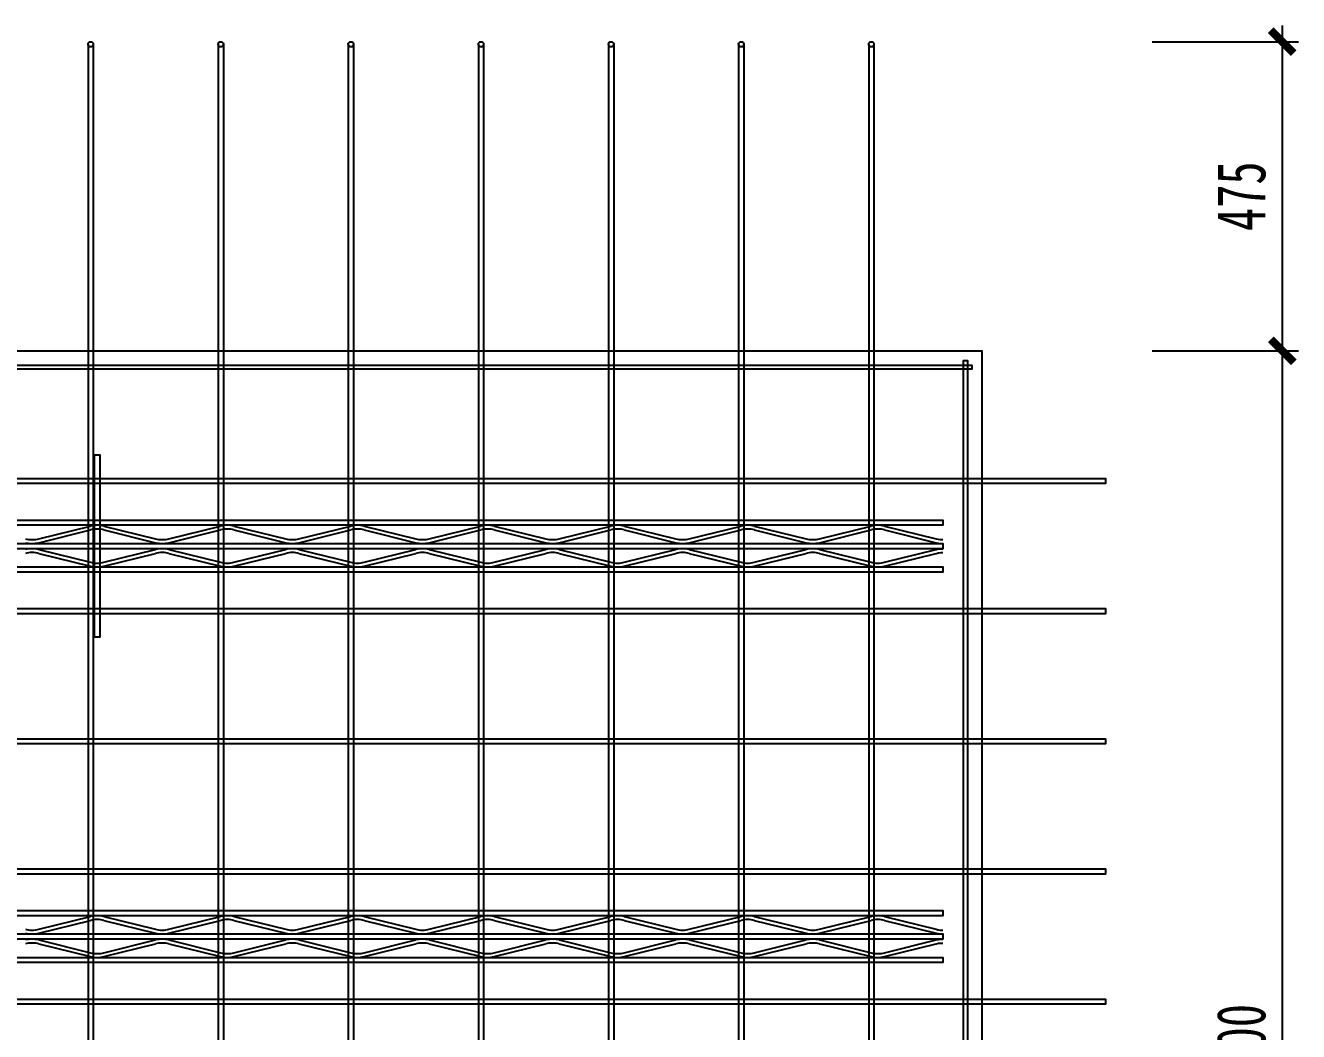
# Model space of a CAD drawing. Extents: x -524 to 129100, y -10500 to 1.
# Drawn here: x 74772 to 76729, y -7684 to -6138 of the extents above; entities that cross this region are included whole.
import ezdxf

# ---------------------------------------------------------------- set-up
doc = ezdxf.new("R2010")
doc.units = 0
doc.header["$LTSCALE"] = 250
doc.linetypes.add('BeePC_CENTER', pattern=[2, 1.25, -0.25, 0.25, -0.25])
doc.layers.get('0').update_dxf_attribs({"linetype": 'CONTINUOUS'})
doc.layers.get('Defpoints').update_dxf_attribs({"linetype": 'CONTINUOUS'})
for name, color, linetype in [('BeePC-CCBZ', 110, 'CONTINUOUS'), ('BeePC-GJ-LEVEL', 141, 'CONTINUOUS'), ('BeePC-GJ-Truss', 185, 'CONTINUOUS'), ('BeePC-TONG-ZT', 50, 'CONTINUOUS')]:
    doc.layers.add(name, color=color, linetype=linetype)
doc.styles.add('BeePC_Dim', font='simfang.ttf', dxfattribs={"width": 0.7})
doc.dimstyles.new('BeePC_DIM_25_25', dxfattribs={"dimtxt": 75, "dimasz": 25, "dimexe": 25, "dimexo": 0, "dimgap": 25, "dimtad": 1, "dimdec": 0, "dimzin": 0, "dimdsep": 46, "dimtxsty": 'BeePC_Dim', "dimblk": 'ARCHTICK', "dimcen": 0, "dimdle": 25, "dimclrt": 7, "dimadec": 0, "dimazin": 0, "dimtfac": 1, "dimtdec": 0, "dimtix": 1, "dimtmove": 2, "dimatfit": 3, "dimfxl": 250, "dimfxlon": 1, "dimtfill": 1, "dimtolj": 1, "dimtzin": 0, "dimarcsym": 0})

# ---------------------------------------------------------------- blocks, each defined once
blk = doc.blocks.new('_ArchTick')
at = {"color": 0, "linetype": 'ByBlock', "const_width": 0.5}
blk.add_lwpolyline([(-0.707, -0.707), (0.707, 0.707)], dxfattribs=at)
blk = doc.blocks.new('*D138')
at = {"layer": 'BeePC-CCBZ', "color": 0, "lineweight": -2, "transparency": 16777216}
for p, q in [((76242.4, -9585.4), (76242.4, -9810.4)), ((76432.4, -9585.4), (76432.4, -9810.4)), ((76217.4, -9785.4), (76457.4, -9785.4))]:
    blk.add_line(p, q, dxfattribs=at)
at = {"layer": 'Defpoints', "color": 0, "transparency": 16777216}
for p in [(76432.4, -6838.4), (76242.4, -7838.4), (76432.4, -9785.4)]:
    blk.add_point(p, dxfattribs=at)
at = {"layer": 'BeePC-CCBZ', "color": 0, "lineweight": -2, "transparency": 16777216, "xscale": 25, "yscale": 25, "zscale": 25, "rotation": 180}
blk.add_blockref('_ArchTick', (76242.4, -9785.4), dxfattribs=at)
at = {"layer": 'BeePC-CCBZ', "color": 0, "lineweight": -2, "transparency": 16777216, "xscale": 25, "yscale": 25, "zscale": 25}
blk.add_blockref('_ArchTick', (76432.4, -9785.4), dxfattribs=at)
at = {"layer": 'BeePC-CCBZ', "color": 7, "linetype": 'BeePC_CENTER', "transparency": 16777216, "insert": (76337.4, -9722.5), "char_height": 75, "attachment_point": 5, "style": 'BeePC_Dim', "bg_fill": 3, "box_fill_scale": 1.1, "bg_fill_color": 256, "bg_fill_true_color": 13158600, "bg_fill_transparency": 0}
blk.add_mtext('\\A1;190', dxfattribs=at)
blk = doc.blocks.new('*D139')
at = {"layer": 'BeePC-CCBZ', "color": 0, "lineweight": -2, "transparency": 16777216}
for p, q in [((76704.4, -6138.4), (76704.4, -6663.4)), ((76504.4, -6163.4), (76729.4, -6163.4)), ((76504.4, -6638.4), (76729.4, -6638.4))]:
    blk.add_line(p, q, dxfattribs=at)
at = {"layer": 'Defpoints', "color": 0, "transparency": 16777216}
for p in [(76072.6, -6163.4), (72482.6, -6638.4), (76704.4, -6638.4)]:
    blk.add_point(p, dxfattribs=at)
at = {"layer": 'BeePC-CCBZ', "color": 0, "lineweight": -2, "transparency": 16777216, "xscale": 25, "yscale": 25, "zscale": 25}
for p, rotation in [((76704.4, -6163.4), 90), ((76704.4, -6638.4), 270)]:
    blk.add_blockref('_ArchTick', p, dxfattribs=dict(at, rotation=rotation))
at = {"layer": 'BeePC-CCBZ', "color": 7, "linetype": 'BeePC_CENTER', "transparency": 16777216, "insert": (76641.5, -6400.9), "char_height": 75, "attachment_point": 5, "rotation": 90, "style": 'BeePC_Dim', "bg_fill": 3, "box_fill_scale": 1.1, "bg_fill_color": 256, "bg_fill_true_color": 13158600, "bg_fill_transparency": 0}
blk.add_mtext('\\A1;475', dxfattribs=at)
blk = doc.blocks.new('*D140')
at = {"layer": 'BeePC-CCBZ', "color": 0, "lineweight": -2, "transparency": 16777216}
for p, q in [((76704.4, -6613.4), (76704.4, -9063.4)), ((76504.4, -6638.4), (76729.4, -6638.4)), ((76504.4, -9038.4), (76729.4, -9038.4))]:
    blk.add_line(p, q, dxfattribs=at)
at = {"layer": 'Defpoints', "color": 0, "transparency": 16777216}
for p in [(72482.6, -6638.4), (72482.6, -9038.4), (76704.4, -9038.4)]:
    blk.add_point(p, dxfattribs=at)
at = {"layer": 'BeePC-CCBZ', "color": 0, "lineweight": -2, "transparency": 16777216, "xscale": 25, "yscale": 25, "zscale": 25}
for p, rotation in [((76704.4, -6638.4), 90), ((76704.4, -9038.4), 270)]:
    blk.add_blockref('_ArchTick', p, dxfattribs=dict(at, rotation=rotation))
at = {"layer": 'BeePC-CCBZ', "color": 7, "linetype": 'BeePC_CENTER', "transparency": 16777216, "insert": (76641.5, -7838.4), "char_height": 75, "attachment_point": 5, "rotation": 90, "style": 'BeePC_Dim', "bg_fill": 3, "box_fill_scale": 1.1, "bg_fill_color": 256, "bg_fill_true_color": 13158600, "bg_fill_transparency": 0}
blk.add_mtext('\\A1;200x12=2400', dxfattribs=at)

msp = doc.modelspace()

# ---------------------------------------------------------------- linework, layer by layer
msp.add_lwpolyline([(74878.6, -7078.4), (74878.6, -6798.4), (74886.6, -6798.4), (74886.6, -7078.4), (74878.6, -7078.4)])
at = {"layer": 'BeePC-GJ-LEVEL'}
for points in [[(74868.6, -6167.4), (74868.6, -9509.4)], [(74876.6, -6167.4), (74876.6, -9509.4)], [(75068.6, -6167.4), (75068.6, -9509.4)], [(75076.6, -6167.4), (75076.6, -9509.4)], [(75268.6, -6167.4), (75268.6, -9509.4)], [(75276.6, -6167.4), (75276.6, -9509.4)], [(75468.6, -6167.4), (75468.6, -9509.4)], [(75476.6, -6167.4), (75476.6, -9509.4)], [(75668.6, -6167.4), (75668.6, -9509.4)], [(75676.6, -6167.4), (75676.6, -9509.4)], [(75868.6, -6167.4), (75868.6, -9509.4)], [(75876.6, -6167.4), (75876.6, -9509.4)], [(76068.6, -6167.4), (76068.6, -9509.4)], [(76076.6, -6167.4), (76076.6, -9509.4)], [(76214.4, -9023.4), (76214.4, -6653.4), (76220.4, -6653.4), (76220.4, -9023.4), (76214.4, -9023.4)], [(68737.8, -6660.4), (76227.4, -6660.4), (76227.4, -6666.4), (68737.8, -6666.4), (68737.8, -6660.4)], [(68582.8, -6834.4), (76432.4, -6834.4), (76432.4, -6842.4), (68582.8, -6842.4), (68582.8, -6834.4)], [(68582.8, -7034.4), (76432.4, -7034.4), (76432.4, -7042.4), (68582.8, -7042.4), (68582.8, -7034.4)], [(68582.8, -7234.4), (76432.4, -7234.4), (76432.4, -7242.4), (68582.8, -7242.4), (68582.8, -7234.4)], [(68582.8, -7434.4), (76432.4, -7434.4), (76432.4, -7442.4), (68582.8, -7442.4), (68582.8, -7434.4)], [(68582.8, -7634.4), (76432.4, -7634.4), (76432.4, -7642.4), (68582.8, -7642.4), (68582.8, -7634.4)]]:
    msp.add_lwpolyline(points, dxfattribs=at)
for centre in [(74872.6, -6167.4), (75072.6, -6167.4), (75272.6, -6167.4), (75472.6, -6167.4), (75672.6, -6167.4), (75872.6, -6167.4), (76072.6, -6167.4)]:
    msp.add_circle(centre, 4, dxfattribs=at)
at = {"layer": 'BeePC-GJ-Truss'}
for points in [[(68782.6, -6898.4), (76182.6, -6898.4), (76182.6, -6906.4), (68782.6, -6906.4), (68782.6, -6898.4)], [(74792.8, -6927.3), (74872.4, -6907.6)], [(74892.8, -6907.6), (74972.4, -6927.3)], [(74992.8, -6927.3), (75072.4, -6907.6)], [(75092.8, -6907.6), (75172.4, -6927.3)], [(75192.8, -6927.3), (75272.4, -6907.6)], [(75292.8, -6907.6), (75372.4, -6927.3)], [(75392.8, -6927.3), (75472.4, -6907.6)], [(75492.8, -6907.6), (75572.4, -6927.3)], [(75592.8, -6927.3), (75672.4, -6907.6)], [(75692.8, -6907.6), (75772.4, -6927.3)], [(75792.8, -6927.3), (75872.4, -6907.6)], [(75892.8, -6907.6), (75972.4, -6927.3)], [(75992.8, -6927.3), (76072.4, -6907.6)], [(76092.8, -6907.6), (76172.4, -6927.3), (76175.5, -6928), (76178.6, -6928.4), (76182.6, -6928.4)], [(68782.6, -6934.4), (76182.6, -6934.4), (76182.6, -6942.4), (68782.6, -6942.4), (68782.6, -6934.4), (68786, -6934.3), (68789.2, -6933.9), (68792.8, -6933.3), (68872.4, -6913.6)], [(74792.8, -6933.3), (74872.4, -6913.6)], [(74892.8, -6913.6), (74972.4, -6933.3)], [(74992.8, -6933.3), (75072.4, -6913.6)], [(75092.8, -6913.6), (75172.4, -6933.3)], [(75192.8, -6933.3), (75272.4, -6913.6)], [(75292.8, -6913.6), (75372.4, -6933.3)], [(75392.8, -6933.3), (75472.4, -6913.6)], [(75492.8, -6913.6), (75572.4, -6933.3)], [(75592.8, -6933.3), (75672.4, -6913.6)], [(75692.8, -6913.6), (75772.4, -6933.3)], [(75792.8, -6933.3), (75872.4, -6913.6)], [(75892.8, -6913.6), (75972.4, -6933.3)], [(75992.8, -6933.3), (76072.4, -6913.6)], [(76092.8, -6913.6), (76172.4, -6933.3), (76176, -6933.9), (76179.2, -6934.3), (76182.6, -6934.4)], [(74792.8, -6943.6), (74872.4, -6963.3)], [(74892.8, -6963.3), (74972.4, -6943.6)], [(74992.8, -6943.6), (75072.4, -6963.3)], [(75092.8, -6963.3), (75172.4, -6943.6)], [(75192.8, -6943.6), (75272.4, -6963.3)], [(75292.8, -6963.3), (75372.4, -6943.6)], [(75392.8, -6943.6), (75472.4, -6963.3)], [(75492.8, -6963.3), (75572.4, -6943.6)], [(75592.8, -6943.6), (75672.4, -6963.3)], [(75692.8, -6963.3), (75772.4, -6943.6)], [(75792.8, -6943.6), (75872.4, -6963.3)], [(75892.8, -6963.3), (75972.4, -6943.6)], [(75992.8, -6943.6), (76072.4, -6963.3)], [(76092.8, -6963.3), (76172.4, -6943.6), (76176, -6942.9), (76179.2, -6942.6), (76182.6, -6942.4)], [(74792.8, -6949.6), (74872.4, -6969.3)], [(74892.8, -6969.3), (74972.4, -6949.6)], [(74992.8, -6949.6), (75072.4, -6969.3)], [(75092.8, -6969.3), (75172.4, -6949.6)], [(75192.8, -6949.6), (75272.4, -6969.3)], [(75292.8, -6969.3), (75372.4, -6949.6)], [(75392.8, -6949.6), (75472.4, -6969.3)], [(75492.8, -6969.3), (75572.4, -6949.6)], [(75592.8, -6949.6), (75672.4, -6969.3)], [(75692.8, -6969.3), (75772.4, -6949.6)], [(75792.8, -6949.6), (75872.4, -6969.3)], [(75892.8, -6969.3), (75972.4, -6949.6)], [(75992.8, -6949.6), (76072.4, -6969.3)], [(76092.8, -6969.3), (76172.4, -6949.6), (76176.1, -6948.8), (76179.3, -6948.5), (76182.6, -6948.4)], [(68782.6, -6970.4), (76182.6, -6970.4), (76182.6, -6978.4), (68782.6, -6978.4), (68782.6, -6970.4)], [(68782.6, -7498.4), (76182.6, -7498.4), (76182.6, -7506.4), (68782.6, -7506.4), (68782.6, -7498.4)], [(68782.6, -7534.4), (76182.6, -7534.4), (76182.6, -7542.4), (68782.6, -7542.4), (68782.6, -7534.4), (68786, -7534.3), (68789.2, -7533.9), (68792.8, -7533.3), (68872.4, -7513.6)], [(74792.8, -7527.3), (74872.4, -7507.6)], [(74792.8, -7533.3), (74872.4, -7513.6)], [(74892.8, -7507.6), (74972.4, -7527.3)], [(74892.8, -7513.6), (74972.4, -7533.3)], [(74992.8, -7527.3), (75072.4, -7507.6)], [(74992.8, -7533.3), (75072.4, -7513.6)], [(75092.8, -7507.6), (75172.4, -7527.3)], [(75092.8, -7513.6), (75172.4, -7533.3)], [(75192.8, -7527.3), (75272.4, -7507.6)], [(75192.8, -7533.3), (75272.4, -7513.6)], [(75292.8, -7507.6), (75372.4, -7527.3)], [(75292.8, -7513.6), (75372.4, -7533.3)], [(75392.8, -7527.3), (75472.4, -7507.6)], [(75392.8, -7533.3), (75472.4, -7513.6)], [(75492.8, -7507.6), (75572.4, -7527.3)], [(75492.8, -7513.6), (75572.4, -7533.3)], [(75592.8, -7527.3), (75672.4, -7507.6)], [(75592.8, -7533.3), (75672.4, -7513.6)], [(75692.8, -7507.6), (75772.4, -7527.3)], [(75692.8, -7513.6), (75772.4, -7533.3)], [(75792.8, -7527.3), (75872.4, -7507.6)], [(75792.8, -7533.3), (75872.4, -7513.6)], [(75892.8, -7507.6), (75972.4, -7527.3)], [(75892.8, -7513.6), (75972.4, -7533.3)], [(75992.8, -7527.3), (76072.4, -7507.6)], [(75992.8, -7533.3), (76072.4, -7513.6)], [(76092.8, -7507.6), (76172.4, -7527.3), (76175.5, -7528), (76178.6, -7528.4), (76182.6, -7528.4)], [(76092.8, -7513.6), (76172.4, -7533.3), (76176, -7533.9), (76179.2, -7534.3), (76182.6, -7534.4)], [(74792.8, -7543.6), (74872.4, -7563.3)], [(74792.8, -7549.6), (74872.4, -7569.3)], [(74892.8, -7563.3), (74972.4, -7543.6)], [(74892.8, -7569.3), (74972.4, -7549.6)], [(74992.8, -7543.6), (75072.4, -7563.3)], [(74992.8, -7549.6), (75072.4, -7569.3)], [(75092.8, -7563.3), (75172.4, -7543.6)], [(75092.8, -7569.3), (75172.4, -7549.6)], [(75192.8, -7543.6), (75272.4, -7563.3)], [(75192.8, -7549.6), (75272.4, -7569.3)], [(75292.8, -7563.3), (75372.4, -7543.6)], [(75292.8, -7569.3), (75372.4, -7549.6)], [(75392.8, -7543.6), (75472.4, -7563.3)], [(75392.8, -7549.6), (75472.4, -7569.3)], [(75492.8, -7563.3), (75572.4, -7543.6)], [(75492.8, -7569.3), (75572.4, -7549.6)], [(75592.8, -7543.6), (75672.4, -7563.3)], [(75592.8, -7549.6), (75672.4, -7569.3)], [(75692.8, -7563.3), (75772.4, -7543.6)], [(75692.8, -7569.3), (75772.4, -7549.6)], [(75792.8, -7543.6), (75872.4, -7563.3)], [(75792.8, -7549.6), (75872.4, -7569.3)], [(75892.8, -7563.3), (75972.4, -7543.6)], [(75892.8, -7569.3), (75972.4, -7549.6)], [(75992.8, -7543.6), (76072.4, -7563.3)], [(75992.8, -7549.6), (76072.4, -7569.3)], [(76092.8, -7563.3), (76172.4, -7543.6), (76176, -7542.9), (76179.2, -7542.6), (76182.6, -7542.4)], [(76092.8, -7569.3), (76172.4, -7549.6), (76176.1, -7548.8), (76179.3, -7548.5), (76182.6, -7548.4)], [(68782.6, -7570.4), (76182.6, -7570.4), (76182.6, -7578.4), (68782.6, -7578.4), (68782.6, -7570.4)]]:
    msp.add_lwpolyline(points, dxfattribs=at)
for centre, major_axis, start_param, end_param in [((74883.8, -6911.6), (18, 0), 1.635672, 2.256488), ((74881.4, -6911.6), (18, 0), 0.885104, 1.50592), ((75083.8, -6911.6), (18, 0), 1.635672, 2.256488), ((75081.4, -6911.6), (18, 0), 0.885104, 1.50592), ((75283.8, -6911.6), (18, 0), 1.635672, 2.256488), ((75281.4, -6911.6), (18, 0), 0.885104, 1.50592), ((75483.8, -6911.6), (18, 0), 1.635672, 2.256488), ((75481.4, -6911.6), (18, 0), 0.885104, 1.50592), ((75683.8, -6911.6), (18, 0), 1.635672, 2.256488), ((75681.4, -6911.6), (18, 0), 0.885104, 1.50592), ((75883.8, -6911.6), (18, 0), 1.635672, 2.256488), ((75881.4, -6911.6), (18, 0), 0.885104, 1.50592), ((76083.8, -6911.6), (18, 0), 1.635672, 2.256488), ((76081.4, -6911.6), (18, 0), 0.885104, 1.50592), ((74781.4, -6925), (12, 0), 3.861169, 4.813041), ((74783.8, -6925), (12, 0), 4.611737, 5.563609), ((74881.4, -6915.9), (12, 0), 1.470144, 2.422017), ((74883.8, -6915.9), (12, 0), 0.719576, 1.671449), ((74981.4, -6925), (12, 0), 3.861169, 4.813041), ((74983.8, -6925), (12, 0), 4.611737, 5.563609), ((75081.4, -6915.9), (12, 0), 1.470144, 2.422017), ((75083.8, -6915.9), (12, 0), 0.719576, 1.671449), ((75181.4, -6925), (12, 0), 3.861169, 4.813041), ((75183.8, -6925), (12, 0), 4.611737, 5.563609), ((75281.4, -6915.9), (12, 0), 1.470144, 2.422017), ((75283.8, -6915.9), (12, 0), 0.719576, 1.671449), ((75381.4, -6925), (12, 0), 3.861169, 4.813041), ((75383.8, -6925), (12, 0), 4.611737, 5.563609), ((75481.4, -6915.9), (12, 0), 1.470144, 2.422017), ((75483.8, -6915.9), (12, 0), 0.719576, 1.671449), ((75581.4, -6925), (12, 0), 3.861169, 4.813041), ((75583.8, -6925), (12, 0), 4.611737, 5.563609), ((75681.4, -6915.9), (12, 0), 1.470144, 2.422017), ((75683.8, -6915.9), (12, 0), 0.719576, 1.671449), ((75781.4, -6925), (12, 0), 3.861169, 4.813041), ((75783.8, -6925), (12, 0), 4.611737, 5.563609), ((75881.4, -6915.9), (12, 0), 1.470144, 2.422017), ((75883.8, -6915.9), (12, 0), 0.719576, 1.671449), ((75981.4, -6925), (12, 0), 3.861169, 4.813041), ((75983.8, -6925), (12, 0), 4.611737, 5.563609), ((76081.4, -6915.9), (12, 0), 1.470144, 2.422017), ((76083.8, -6915.9), (12, 0), 0.719576, 1.671449), ((74783.8, -6929.3), (18, 0), 4.026697, 4.647513), ((74783.8, -6947.6), (18, 0), 1.635672, 2.256488), ((74781.4, -6929.3), (18, 0), 4.777265, 5.398081), ((74781.4, -6947.6), (18, 0), 0.885104, 1.50592), ((74983.8, -6929.3), (18, 0), 4.026697, 4.647513), ((74983.8, -6947.6), (18, 0), 1.635672, 2.256488), ((74981.4, -6929.3), (18, 0), 4.777265, 5.398081), ((74981.4, -6947.6), (18, 0), 0.885104, 1.50592), ((75183.8, -6929.3), (18, 0), 4.026697, 4.647513), ((75183.8, -6947.6), (18, 0), 1.635672, 2.256488), ((75181.4, -6929.3), (18, 0), 4.777265, 5.398081), ((75181.4, -6947.6), (18, 0), 0.885104, 1.50592), ((75383.8, -6929.3), (18, 0), 4.026697, 4.647513), ((75383.8, -6947.6), (18, 0), 1.635672, 2.256488), ((75381.4, -6929.3), (18, 0), 4.777265, 5.398081), ((75381.4, -6947.6), (18, 0), 0.885104, 1.50592), ((75583.8, -6929.3), (18, 0), 4.026697, 4.647513), ((75583.8, -6947.6), (18, 0), 1.635672, 2.256488), ((75581.4, -6929.3), (18, 0), 4.777265, 5.398081), ((75581.4, -6947.6), (18, 0), 0.885104, 1.50592), ((75783.8, -6929.3), (18, 0), 4.026697, 4.647513), ((75783.8, -6947.6), (18, 0), 1.635672, 2.256488), ((75781.4, -6929.3), (18, 0), 4.777265, 5.398081), ((75781.4, -6947.6), (18, 0), 0.885104, 1.50592), ((75983.8, -6929.3), (18, 0), 4.026697, 4.647513), ((75983.8, -6947.6), (18, 0), 1.635672, 2.256488), ((75981.4, -6929.3), (18, 0), 4.777265, 5.398081), ((75981.4, -6947.6), (18, 0), 0.885104, 1.50592), ((74781.4, -6951.9), (12, 0), 1.470144, 2.422017), ((74783.8, -6951.9), (12, 0), 0.719576, 1.671449), ((74881.4, -6961), (12, 0), 3.861169, 4.813041), ((74883.8, -6961), (12, 0), 4.611737, 5.563609), ((74981.4, -6951.9), (12, 0), 1.470144, 2.422017), ((74983.8, -6951.9), (12, 0), 0.719576, 1.671449), ((75081.4, -6961), (12, 0), 3.861169, 4.813041), ((75083.8, -6961), (12, 0), 4.611737, 5.563609), ((75181.4, -6951.9), (12, 0), 1.470144, 2.422017), ((75183.8, -6951.9), (12, 0), 0.719576, 1.671449), ((75281.4, -6961), (12, 0), 3.861169, 4.813041), ((75283.8, -6961), (12, 0), 4.611737, 5.563609), ((75381.4, -6951.9), (12, 0), 1.470144, 2.422017), ((75383.8, -6951.9), (12, 0), 0.719576, 1.671449), ((75481.4, -6961), (12, 0), 3.861169, 4.813041), ((75483.8, -6961), (12, 0), 4.611737, 5.563609), ((75581.4, -6951.9), (12, 0), 1.470144, 2.422017), ((75583.8, -6951.9), (12, 0), 0.719576, 1.671449), ((75681.4, -6961), (12, 0), 3.861169, 4.813041), ((75683.8, -6961), (12, 0), 4.611737, 5.563609), ((75781.4, -6951.9), (12, 0), 1.470144, 2.422017), ((75783.8, -6951.9), (12, 0), 0.719576, 1.671449), ((75881.4, -6961), (12, 0), 3.861169, 4.813041), ((75883.8, -6961), (12, 0), 4.611737, 5.563609), ((75981.4, -6951.9), (12, 0), 1.470144, 2.422017), ((75983.8, -6951.9), (12, 0), 0.719576, 1.671449), ((76081.4, -6961), (12, 0), 3.861169, 4.813041), ((76083.8, -6961), (12, 0), 4.611737, 5.563609), ((74883.8, -6965.3), (18, 0), 4.026697, 4.647513), ((74881.4, -6965.3), (18, 0), 4.777265, 5.398081), ((75083.8, -6965.3), (18, 0), 4.026697, 4.647513), ((75081.4, -6965.3), (18, 0), 4.777265, 5.398081), ((75283.8, -6965.3), (18, 0), 4.026697, 4.647513), ((75281.4, -6965.3), (18, 0), 4.777265, 5.398081), ((75483.8, -6965.3), (18, 0), 4.026697, 4.647513), ((75481.4, -6965.3), (18, 0), 4.777265, 5.398081), ((75683.8, -6965.3), (18, 0), 4.026697, 4.647513), ((75681.4, -6965.3), (18, 0), 4.777265, 5.398081), ((75883.8, -6965.3), (18, 0), 4.026697, 4.647513), ((75881.4, -6965.3), (18, 0), 4.777265, 5.398081), ((76083.8, -6965.3), (18, 0), 4.026697, 4.647513), ((76081.4, -6965.3), (18, 0), 4.777265, 5.398081), ((74883.8, -7511.6), (18, 0), 1.635672, 2.256488), ((74881.4, -7515.9), (12, 0), 1.470144, 2.422017), ((74881.4, -7511.6), (18, 0), 0.885104, 1.50592), ((74883.8, -7515.9), (12, 0), 0.719576, 1.671449), ((75083.8, -7511.6), (18, 0), 1.635672, 2.256488), ((75081.4, -7515.9), (12, 0), 1.470144, 2.422017), ((75081.4, -7511.6), (18, 0), 0.885104, 1.50592), ((75083.8, -7515.9), (12, 0), 0.719576, 1.671449), ((75283.8, -7511.6), (18, 0), 1.635672, 2.256488), ((75281.4, -7515.9), (12, 0), 1.470144, 2.422017), ((75281.4, -7511.6), (18, 0), 0.885104, 1.50592), ((75283.8, -7515.9), (12, 0), 0.719576, 1.671449), ((75483.8, -7511.6), (18, 0), 1.635672, 2.256488), ((75481.4, -7515.9), (12, 0), 1.470144, 2.422017), ((75481.4, -7511.6), (18, 0), 0.885104, 1.50592), ((75483.8, -7515.9), (12, 0), 0.719576, 1.671449), ((75683.8, -7511.6), (18, 0), 1.635672, 2.256488), ((75681.4, -7515.9), (12, 0), 1.470144, 2.422017), ((75681.4, -7511.6), (18, 0), 0.885104, 1.50592), ((75683.8, -7515.9), (12, 0), 0.719576, 1.671449), ((75883.8, -7511.6), (18, 0), 1.635672, 2.256488), ((75881.4, -7515.9), (12, 0), 1.470144, 2.422017), ((75881.4, -7511.6), (18, 0), 0.885104, 1.50592), ((75883.8, -7515.9), (12, 0), 0.719576, 1.671449), ((76083.8, -7511.6), (18, 0), 1.635672, 2.256488), ((76081.4, -7515.9), (12, 0), 1.470144, 2.422017), ((76081.4, -7511.6), (18, 0), 0.885104, 1.50592), ((76083.8, -7515.9), (12, 0), 0.719576, 1.671449), ((74781.4, -7525), (12, 0), 3.861169, 4.813041), ((74783.8, -7529.3), (18, 0), 4.026697, 4.647513), ((74783.8, -7525), (12, 0), 4.611737, 5.563609), ((74781.4, -7529.3), (18, 0), 4.777265, 5.398081), ((74981.4, -7525), (12, 0), 3.861169, 4.813041), ((74983.8, -7529.3), (18, 0), 4.026697, 4.647513), ((74983.8, -7525), (12, 0), 4.611737, 5.563609), ((74981.4, -7529.3), (18, 0), 4.777265, 5.398081), ((75181.4, -7525), (12, 0), 3.861169, 4.813041), ((75183.8, -7529.3), (18, 0), 4.026697, 4.647513), ((75183.8, -7525), (12, 0), 4.611737, 5.563609), ((75181.4, -7529.3), (18, 0), 4.777265, 5.398081), ((75381.4, -7525), (12, 0), 3.861169, 4.813041), ((75383.8, -7529.3), (18, 0), 4.026697, 4.647513), ((75383.8, -7525), (12, 0), 4.611737, 5.563609), ((75381.4, -7529.3), (18, 0), 4.777265, 5.398081), ((75581.4, -7525), (12, 0), 3.861169, 4.813041), ((75583.8, -7529.3), (18, 0), 4.026697, 4.647513), ((75583.8, -7525), (12, 0), 4.611737, 5.563609), ((75581.4, -7529.3), (18, 0), 4.777265, 5.398081), ((75781.4, -7525), (12, 0), 3.861169, 4.813041), ((75783.8, -7529.3), (18, 0), 4.026697, 4.647513), ((75783.8, -7525), (12, 0), 4.611737, 5.563609), ((75781.4, -7529.3), (18, 0), 4.777265, 5.398081), ((75981.4, -7525), (12, 0), 3.861169, 4.813041), ((75983.8, -7529.3), (18, 0), 4.026697, 4.647513), ((75983.8, -7525), (12, 0), 4.611737, 5.563609), ((75981.4, -7529.3), (18, 0), 4.777265, 5.398081), ((74783.8, -7547.6), (18, 0), 1.635672, 2.256488), ((74781.4, -7551.9), (12, 0), 1.470144, 2.422017), ((74781.4, -7547.6), (18, 0), 0.885104, 1.50592), ((74783.8, -7551.9), (12, 0), 0.719576, 1.671449), ((74983.8, -7547.6), (18, 0), 1.635672, 2.256488), ((74981.4, -7551.9), (12, 0), 1.470144, 2.422017), ((74981.4, -7547.6), (18, 0), 0.885104, 1.50592), ((74983.8, -7551.9), (12, 0), 0.719576, 1.671449), ((75183.8, -7547.6), (18, 0), 1.635672, 2.256488), ((75181.4, -7551.9), (12, 0), 1.470144, 2.422017), ((75181.4, -7547.6), (18, 0), 0.885104, 1.50592), ((75183.8, -7551.9), (12, 0), 0.719576, 1.671449), ((75383.8, -7547.6), (18, 0), 1.635672, 2.256488), ((75381.4, -7551.9), (12, 0), 1.470144, 2.422017), ((75381.4, -7547.6), (18, 0), 0.885104, 1.50592), ((75383.8, -7551.9), (12, 0), 0.719576, 1.671449), ((75583.8, -7547.6), (18, 0), 1.635672, 2.256488), ((75581.4, -7551.9), (12, 0), 1.470144, 2.422017), ((75581.4, -7547.6), (18, 0), 0.885104, 1.50592), ((75583.8, -7551.9), (12, 0), 0.719576, 1.671449), ((75783.8, -7547.6), (18, 0), 1.635672, 2.256488), ((75781.4, -7551.9), (12, 0), 1.470144, 2.422017), ((75781.4, -7547.6), (18, 0), 0.885104, 1.50592), ((75783.8, -7551.9), (12, 0), 0.719576, 1.671449), ((75983.8, -7547.6), (18, 0), 1.635672, 2.256488), ((75981.4, -7551.9), (12, 0), 1.470144, 2.422017), ((75981.4, -7547.6), (18, 0), 0.885104, 1.50592), ((75983.8, -7551.9), (12, 0), 0.719576, 1.671449), ((74881.4, -7561), (12, 0), 3.861169, 4.813041), ((74883.8, -7565.3), (18, 0), 4.026697, 4.647513), ((74883.8, -7561), (12, 0), 4.611737, 5.563609), ((74881.4, -7565.3), (18, 0), 4.777265, 5.398081), ((75081.4, -7561), (12, 0), 3.861169, 4.813041), ((75083.8, -7565.3), (18, 0), 4.026697, 4.647513), ((75083.8, -7561), (12, 0), 4.611737, 5.563609), ((75081.4, -7565.3), (18, 0), 4.777265, 5.398081), ((75281.4, -7561), (12, 0), 3.861169, 4.813041), ((75283.8, -7565.3), (18, 0), 4.026697, 4.647513), ((75283.8, -7561), (12, 0), 4.611737, 5.563609), ((75281.4, -7565.3), (18, 0), 4.777265, 5.398081), ((75481.4, -7561), (12, 0), 3.861169, 4.813041), ((75483.8, -7565.3), (18, 0), 4.026697, 4.647513), ((75483.8, -7561), (12, 0), 4.611737, 5.563609), ((75481.4, -7565.3), (18, 0), 4.777265, 5.398081), ((75681.4, -7561), (12, 0), 3.861169, 4.813041), ((75683.8, -7565.3), (18, 0), 4.026697, 4.647513), ((75683.8, -7561), (12, 0), 4.611737, 5.563609), ((75681.4, -7565.3), (18, 0), 4.777265, 5.398081), ((75881.4, -7561), (12, 0), 3.861169, 4.813041), ((75883.8, -7565.3), (18, 0), 4.026697, 4.647513), ((75883.8, -7561), (12, 0), 4.611737, 5.563609), ((75881.4, -7565.3), (18, 0), 4.777265, 5.398081), ((76081.4, -7561), (12, 0), 3.861169, 4.813041), ((76083.8, -7565.3), (18, 0), 4.026697, 4.647513), ((76083.8, -7561), (12, 0), 4.611737, 5.563609), ((76081.4, -7565.3), (18, 0), 4.777265, 5.398081)]:
    msp.add_ellipse(centre, major_axis=major_axis, ratio=0.288551, start_param=start_param, end_param=end_param, dxfattribs=at)
at = {"layer": 'BeePC-TONG-ZT'}
msp.add_lwpolyline([(68722.8, -6638.4), (76242.4, -6638.4), (76242.4, -9038.4), (68722.8, -9038.4), (68722.8, -6638.4)], dxfattribs=at)

# ---------------------------------------------------------------- next in the draw order: dimensions: what is measured, and where the dimension line sits
at = {"layer": 'BeePC-CCBZ'}
for base, p1, p2, angle, picture, middle in [((76704.4, -6638.4), (76072.6, -6163.4), (72482.6, -6638.4), 90, '*D139', (76641.5, -6400.9)), ((76432.4, -9785.4), (76242.4, -7838.4), (76432.4, -6838.4), 0, '*D138', (76337.4, -9722.5))]:
    dim = msp.add_linear_dim(base=base, p1=p1, p2=p2, angle=angle, dimstyle='BeePC_DIM_25_25', override={"dimfxl": 200}, dxfattribs=at)
    dim.commit()
    dim.dimension.update_dxf_attribs({"geometry": picture, "text_midpoint": middle})

# ---------------------------------------------------------------- next in the draw order: dimensions: what is measured, and where the dimension line sits
dim = msp.add_linear_dim(base=(76704.4, -9038.4), p1=(72482.6, -6638.4), p2=(72482.6, -9038.4), angle=90, text='200x12=2400', dimstyle='BeePC_DIM_25_25', override={"dimfxl": 200}, dxfattribs=at)
dim.commit()
dim.dimension.update_dxf_attribs({"geometry": '*D140', "text_midpoint": (76641.5, -7838.4)})

doc.saveas('drawing.dxf')
